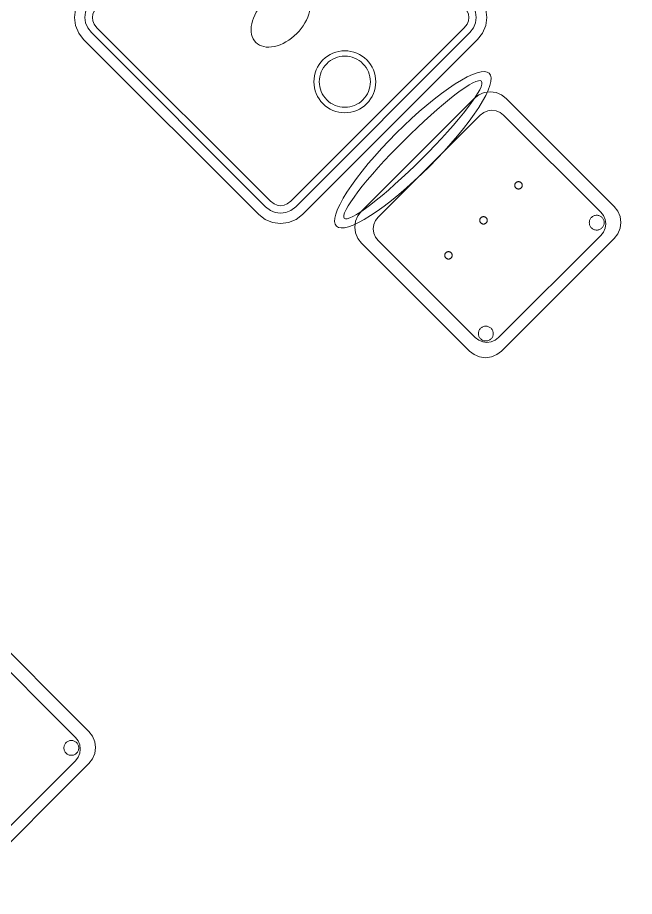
# Model space of a CAD drawing. Header units: metres. Extents: x 2172.2 to 2210.6, y 415.3 to 458.1.
# Drawn here: x 2201.099 to 2202.594, y 423.54 to 425.67 of the extents above; entities that cross this region are included whole.
import ezdxf

# ---------------------------------------------------------------- set-up
doc = ezdxf.new("R2010")
doc.units = ezdxf.units.M
doc.layers.add('NC_N1_CHAIRS', color=7, linetype='CONTINUOUS', lineweight=13)
doc.layers.add('NC_N1_TABLES', color=7, linetype='CONTINUOUS', lineweight=13)

# ---------------------------------------------------------------- blocks, each defined once
blk = doc.blocks.new('NC_N1_CHAIR_OLIVE')
at = {"color": 0, "linetype": 'CONTINUOUS', "lineweight": -2}
for points in [[(0.262, 0.222), (0.2607, 0.2276), (0.257, 0.2331), (0.2507, 0.2385), (0.2421, 0.2438), (0.2311, 0.2489), (0.2178, 0.2537), (0.2025, 0.2582), (0.1853, 0.2623), (0.1662, 0.2661), (0.1456, 0.2694), (0.1235, 0.2723), (0.1003, 0.2747), (0.0761, 0.2765), (0.0511, 0.2779), (0.0257, 0.2787), (0, 0.279), (-0.0257, 0.2787), (-0.0511, 0.2779), (-0.0761, 0.2765), (-0.1003, 0.2747), (-0.1235, 0.2723), (-0.1456, 0.2694), (-0.1662, 0.2661), (-0.1853, 0.2623), (-0.2025, 0.2582), (-0.2178, 0.2537), (-0.2311, 0.2489), (-0.2421, 0.2438), (-0.2507, 0.2385), (-0.257, 0.2331), (-0.2607, 0.2276), (-0.262, 0.222), (-0.2607, 0.2164), (-0.257, 0.2109), (-0.2507, 0.2055), (-0.2421, 0.2002), (-0.2311, 0.1951), (-0.2178, 0.1903), (-0.2025, 0.1858), (-0.1853, 0.1817), (-0.1662, 0.1779), (-0.1456, 0.1746), (-0.1235, 0.1717), (-0.1003, 0.1693), (-0.0761, 0.1675), (-0.0511, 0.1661), (-0.0257, 0.1653), (0, 0.165), (0.0257, 0.1653), (0.0511, 0.1661), (0.0761, 0.1675), (0.1003, 0.1693), (0.1235, 0.1717), (0.1456, 0.1746), (0.1662, 0.1779), (0.1853, 0.1817), (0.2025, 0.1858), (0.2178, 0.1903), (0.2311, 0.1951), (0.2421, 0.2002), (0.2507, 0.2055), (0.257, 0.2109), (0.2607, 0.2164)], [(0.235, 0.222), (0.2339, 0.225), (0.2305, 0.228), (0.2249, 0.231), (0.2171, 0.2339), (0.2073, 0.2366), (0.1954, 0.2392), (0.1817, 0.2417), (0.1662, 0.2439), (0.1491, 0.246), (0.1306, 0.2478), (0.1108, 0.2493), (0.0899, 0.2506), (0.0682, 0.2517), (0.0458, 0.2524), (0.023, 0.2529), (0, 0.253), (-0.023, 0.2529), (-0.0458, 0.2524), (-0.0682, 0.2517), (-0.0899, 0.2506), (-0.1108, 0.2493), (-0.1306, 0.2478), (-0.1491, 0.246), (-0.1662, 0.2439), (-0.1817, 0.2417), (-0.1954, 0.2392), (-0.2073, 0.2366), (-0.2171, 0.2339), (-0.2249, 0.231), (-0.2305, 0.228), (-0.2339, 0.225), (-0.235, 0.222), (-0.2339, 0.219), (-0.2305, 0.216), (-0.2249, 0.213), (-0.2171, 0.2101), (-0.2073, 0.2074), (-0.1954, 0.2048), (-0.1817, 0.2023), (-0.1662, 0.2001), (-0.1491, 0.198), (-0.1306, 0.1962), (-0.1108, 0.1947), (-0.0899, 0.1934), (-0.0682, 0.1923), (-0.0458, 0.1916), (-0.023, 0.1911), (0, 0.191), (0.023, 0.1911), (0.0458, 0.1916), (0.0682, 0.1923), (0.0899, 0.1934), (0.1108, 0.1947), (0.1306, 0.1962), (0.1491, 0.198), (0.1662, 0.2001), (0.1817, 0.2023), (0.1954, 0.2048), (0.2073, 0.2074), (0.2171, 0.2101), (0.2249, 0.213), (0.2305, 0.216), (0.2339, 0.219)], [(0.193, -0.275), (-0.193, -0.275), (-0.2072, -0.2731), (-0.2205, -0.2676), (-0.2319, -0.2589), (-0.2406, -0.2475), (-0.2461, -0.2342), (-0.248, -0.22), (-0.248, 0.15), (-0.2461, 0.1642), (-0.2406, 0.1775), (-0.2319, 0.1889), (-0.2205, 0.1976), (-0.2072, 0.2031), (-0.193, 0.205), (0.193, 0.205), (0.2072, 0.2031), (0.2205, 0.1976), (0.2319, 0.1889), (0.2406, 0.1775), (0.2461, 0.1642), (0.248, 0.15), (0.248, -0.22), (0.2461, -0.2342), (0.2406, -0.2475), (0.2319, -0.2589), (0.2205, -0.2676), (0.2072, -0.2731)], [(0.175, -0.247), (-0.175, -0.247), (-0.1854, -0.2456), (-0.195, -0.2416), (-0.2033, -0.2353), (-0.2096, -0.227), (-0.2136, -0.2174), (-0.215, -0.207), (-0.215, 0.126), (-0.2136, 0.1364), (-0.2096, 0.146), (-0.2033, 0.1543), (-0.195, 0.1606), (-0.1854, 0.1646), (-0.175, 0.166), (0.175, 0.166), (0.1854, 0.1646), (0.195, 0.1606), (0.2033, 0.1543), (0.2096, 0.146), (0.2136, 0.1364), (0.215, 0.126), (0.215, -0.207), (0.2136, -0.2174), (0.2096, -0.227), (0.2033, -0.2353), (0.195, -0.2416), (0.1854, -0.2456)], [(-0.111, -0.02), (-0.111, -0.0209), (-0.1112, -0.0218), (-0.1114, -0.0226), (-0.1117, -0.0234), (-0.1121, -0.0242), (-0.1125, -0.025), (-0.113, -0.0257), (-0.1136, -0.0264), (-0.1143, -0.027), (-0.115, -0.0275), (-0.1158, -0.0279), (-0.1166, -0.0283), (-0.1174, -0.0286), (-0.1182, -0.0288), (-0.1191, -0.029), (-0.12, -0.029), (-0.1209, -0.029), (-0.1218, -0.0288), (-0.1226, -0.0286), (-0.1234, -0.0283), (-0.1242, -0.0279), (-0.125, -0.0275), (-0.1257, -0.027), (-0.1264, -0.0264), (-0.127, -0.0257), (-0.1275, -0.025), (-0.1279, -0.0242), (-0.1283, -0.0234), (-0.1286, -0.0226), (-0.1288, -0.0218), (-0.129, -0.0209), (-0.129, -0.02), (-0.129, -0.0191), (-0.1288, -0.0182), (-0.1286, -0.0174), (-0.1283, -0.0166), (-0.1279, -0.0158), (-0.1275, -0.015), (-0.127, -0.0143), (-0.1264, -0.0136), (-0.1257, -0.013), (-0.125, -0.0125), (-0.1242, -0.0121), (-0.1234, -0.0117), (-0.1226, -0.0114), (-0.1218, -0.0112), (-0.1209, -0.011), (-0.12, -0.011), (-0.1191, -0.011), (-0.1182, -0.0112), (-0.1174, -0.0114), (-0.1166, -0.0117), (-0.1158, -0.0121), (-0.115, -0.0125), (-0.1143, -0.013), (-0.1136, -0.0136), (-0.113, -0.0143), (-0.1125, -0.015), (-0.1121, -0.0158), (-0.1117, -0.0166), (-0.1114, -0.0174), (-0.1112, -0.0182), (-0.111, -0.0191)], [(0.009, -0.02), (0.009, -0.0209), (0.0088, -0.0218), (0.0086, -0.0226), (0.0083, -0.0234), (0.0079, -0.0242), (0.0075, -0.025), (0.007, -0.0257), (0.0064, -0.0264), (0.0057, -0.027), (0.005, -0.0275), (0.0042, -0.0279), (0.0034, -0.0283), (0.0026, -0.0286), (0.0018, -0.0288), (0.0009, -0.029), (0, -0.029), (-0.0009, -0.029), (-0.0018, -0.0288), (-0.0026, -0.0286), (-0.0034, -0.0283), (-0.0042, -0.0279), (-0.005, -0.0275), (-0.0057, -0.027), (-0.0064, -0.0264), (-0.007, -0.0257), (-0.0075, -0.025), (-0.0079, -0.0242), (-0.0083, -0.0234), (-0.0086, -0.0226), (-0.0088, -0.0218), (-0.009, -0.0209), (-0.009, -0.02), (-0.009, -0.0191), (-0.0088, -0.0182), (-0.0086, -0.0174), (-0.0083, -0.0166), (-0.0079, -0.0158), (-0.0075, -0.015), (-0.007, -0.0143), (-0.0064, -0.0136), (-0.0057, -0.013), (-0.005, -0.0125), (-0.0042, -0.0121), (-0.0034, -0.0117), (-0.0026, -0.0114), (-0.0018, -0.0112), (-0.0009, -0.011), (0, -0.011), (0.0009, -0.011), (0.0018, -0.0112), (0.0026, -0.0114), (0.0034, -0.0117), (0.0042, -0.0121), (0.005, -0.0125), (0.0057, -0.013), (0.0064, -0.0136), (0.007, -0.0143), (0.0075, -0.015), (0.0079, -0.0158), (0.0083, -0.0166), (0.0086, -0.0174), (0.0088, -0.0182), (0.009, -0.0191)], [(0.129, -0.02), (0.129, -0.0209), (0.1288, -0.0218), (0.1286, -0.0226), (0.1283, -0.0234), (0.1279, -0.0242), (0.1275, -0.025), (0.127, -0.0257), (0.1264, -0.0264), (0.1257, -0.027), (0.125, -0.0275), (0.1242, -0.0279), (0.1234, -0.0283), (0.1226, -0.0286), (0.1218, -0.0288), (0.1209, -0.029), (0.12, -0.029), (0.1191, -0.029), (0.1182, -0.0288), (0.1174, -0.0286), (0.1166, -0.0283), (0.1158, -0.0279), (0.115, -0.0275), (0.1143, -0.027), (0.1136, -0.0264), (0.113, -0.0257), (0.1125, -0.025), (0.1121, -0.0242), (0.1117, -0.0234), (0.1114, -0.0226), (0.1112, -0.0218), (0.111, -0.0209), (0.111, -0.02), (0.111, -0.0191), (0.1112, -0.0182), (0.1114, -0.0174), (0.1117, -0.0166), (0.1121, -0.0158), (0.1125, -0.015), (0.113, -0.0143), (0.1136, -0.0136), (0.1143, -0.013), (0.115, -0.0125), (0.1158, -0.0121), (0.1166, -0.0117), (0.1174, -0.0114), (0.1182, -0.0112), (0.1191, -0.011), (0.12, -0.011), (0.1209, -0.011), (0.1218, -0.0112), (0.1226, -0.0114), (0.1234, -0.0117), (0.1242, -0.0121), (0.125, -0.0125), (0.1257, -0.013), (0.1264, -0.0136), (0.127, -0.0143), (0.1275, -0.015), (0.1279, -0.0158), (0.1283, -0.0166), (0.1286, -0.0174), (0.1288, -0.0182), (0.129, -0.0191)], [(-0.172, -0.218), (-0.1721, -0.2198), (-0.1723, -0.2215), (-0.1728, -0.2232), (-0.1734, -0.2249), (-0.1741, -0.2265), (-0.175, -0.228), (-0.1761, -0.2294), (-0.1773, -0.2307), (-0.1786, -0.2319), (-0.18, -0.233), (-0.1815, -0.2339), (-0.1831, -0.2346), (-0.1848, -0.2352), (-0.1865, -0.2357), (-0.1882, -0.2359), (-0.19, -0.236), (-0.1918, -0.2359), (-0.1935, -0.2357), (-0.1952, -0.2352), (-0.1969, -0.2346), (-0.1985, -0.2339), (-0.2, -0.233), (-0.2014, -0.2319), (-0.2027, -0.2307), (-0.2039, -0.2294), (-0.205, -0.228), (-0.2059, -0.2265), (-0.2066, -0.2249), (-0.2072, -0.2232), (-0.2077, -0.2215), (-0.2079, -0.2198), (-0.208, -0.218), (-0.2079, -0.2162), (-0.2077, -0.2145), (-0.2072, -0.2128), (-0.2066, -0.2111), (-0.2059, -0.2095), (-0.205, -0.208), (-0.2039, -0.2066), (-0.2027, -0.2053), (-0.2014, -0.2041), (-0.2, -0.203), (-0.1985, -0.2021), (-0.1969, -0.2014), (-0.1952, -0.2008), (-0.1935, -0.2003), (-0.1918, -0.2001), (-0.19, -0.2), (-0.1882, -0.2001), (-0.1865, -0.2003), (-0.1848, -0.2008), (-0.1831, -0.2014), (-0.1815, -0.2021), (-0.18, -0.203), (-0.1786, -0.2041), (-0.1773, -0.2053), (-0.1761, -0.2066), (-0.175, -0.208), (-0.1741, -0.2095), (-0.1734, -0.2111), (-0.1728, -0.2128), (-0.1723, -0.2145), (-0.1721, -0.2162)], [(0.208, -0.218), (0.2079, -0.2198), (0.2077, -0.2215), (0.2072, -0.2232), (0.2066, -0.2249), (0.2059, -0.2265), (0.205, -0.228), (0.2039, -0.2294), (0.2027, -0.2307), (0.2014, -0.2319), (0.2, -0.233), (0.1985, -0.2339), (0.1969, -0.2346), (0.1952, -0.2352), (0.1935, -0.2357), (0.1918, -0.2359), (0.19, -0.236), (0.1882, -0.2359), (0.1865, -0.2357), (0.1848, -0.2352), (0.1831, -0.2346), (0.1815, -0.2339), (0.18, -0.233), (0.1786, -0.2319), (0.1773, -0.2307), (0.1761, -0.2294), (0.175, -0.228), (0.1741, -0.2265), (0.1734, -0.2249), (0.1728, -0.2232), (0.1723, -0.2215), (0.1721, -0.2198), (0.172, -0.218), (0.1721, -0.2162), (0.1723, -0.2145), (0.1728, -0.2128), (0.1734, -0.2111), (0.1741, -0.2095), (0.175, -0.208), (0.1761, -0.2066), (0.1773, -0.2053), (0.1786, -0.2041), (0.18, -0.203), (0.1815, -0.2021), (0.1831, -0.2014), (0.1848, -0.2008), (0.1865, -0.2003), (0.1882, -0.2001), (0.19, -0.2), (0.1918, -0.2001), (0.1935, -0.2003), (0.1952, -0.2008), (0.1969, -0.2014), (0.1985, -0.2021), (0.2, -0.203), (0.2014, -0.2041), (0.2027, -0.2053), (0.2039, -0.2066), (0.205, -0.208), (0.2059, -0.2095), (0.2066, -0.2111), (0.2072, -0.2128), (0.2077, -0.2145), (0.2079, -0.2162)]]:
    blk.add_lwpolyline(points, close=True, dxfattribs=at)
blk = doc.blocks.new('NC_N1_DINING_TWO_SQUARE')
at = {"color": 0, "linetype": 'CONTINUOUS', "lineweight": -2}
for points in [[(0.3, -0.375), (-0.3, -0.375), (-0.3194, -0.3724), (-0.3375, -0.365), (-0.353, -0.353), (-0.365, -0.3375), (-0.3724, -0.3194), (-0.375, -0.3), (-0.375, 0.3), (-0.3724, 0.3194), (-0.365, 0.3375), (-0.353, 0.353), (-0.3375, 0.365), (-0.3194, 0.3724), (-0.3, 0.375), (0.3, 0.375), (0.3194, 0.3724), (0.3375, 0.365), (0.353, 0.353), (0.365, 0.3375), (0.3724, 0.3194), (0.375, 0.3), (0.375, -0.3), (0.3724, -0.3194), (0.365, -0.3375), (0.353, -0.353), (0.3375, -0.365), (0.3194, -0.3724)], [(0.2984, -0.35), (-0.2984, -0.35), (-0.3129, -0.3481), (-0.3249, -0.3431), (-0.3352, -0.3352), (-0.3431, -0.3249), (-0.3481, -0.3129), (-0.35, -0.2984), (-0.35, 0.2984), (-0.3481, 0.3129), (-0.3431, 0.3249), (-0.3352, 0.3352), (-0.3249, 0.3431), (-0.3129, 0.3481), (-0.2984, 0.35), (0.2984, 0.35), (0.3129, 0.3481), (0.3249, 0.3431), (0.3352, 0.3352), (0.3431, 0.3249), (0.3481, 0.3129), (0.35, 0.2984), (0.35, -0.2984), (0.3481, -0.3129), (0.3431, -0.3249), (0.3352, -0.3352), (0.3249, -0.3431), (0.3129, -0.3481)], [(0.2972, -0.332), (-0.2972, -0.332), (-0.3082, -0.3306), (-0.3158, -0.3274), (-0.3224, -0.3224), (-0.3274, -0.3158), (-0.3306, -0.3082), (-0.332, -0.2972), (-0.332, 0.2972), (-0.3306, 0.3082), (-0.3274, 0.3158), (-0.3224, 0.3224), (-0.3158, 0.3274), (-0.3082, 0.3306), (-0.2972, 0.332), (0.2972, 0.332), (0.3082, 0.3306), (0.3158, 0.3274), (0.3224, 0.3224), (0.3274, 0.3158), (0.3306, 0.3082), (0.332, 0.2972), (0.332, -0.2972), (0.3306, -0.3082), (0.3274, -0.3158), (0.3224, -0.3224), (0.3158, -0.3274), (0.3082, -0.3306)], [(0.075, 0.22), (0.0746, 0.2126), (0.0736, 0.2054), (0.0718, 0.1982), (0.0693, 0.1913), (0.0661, 0.1846), (0.0624, 0.1783), (0.058, 0.1724), (0.053, 0.167), (0.0476, 0.162), (0.0417, 0.1576), (0.0354, 0.1539), (0.0287, 0.1507), (0.0218, 0.1482), (0.0146, 0.1464), (0.0074, 0.1454), (0, 0.145), (-0.0074, 0.1454), (-0.0146, 0.1464), (-0.0218, 0.1482), (-0.0287, 0.1507), (-0.0354, 0.1539), (-0.0417, 0.1576), (-0.0476, 0.162), (-0.053, 0.167), (-0.058, 0.1724), (-0.0624, 0.1783), (-0.0661, 0.1846), (-0.0693, 0.1913), (-0.0718, 0.1982), (-0.0736, 0.2054), (-0.0746, 0.2126), (-0.075, 0.22), (-0.0746, 0.2274), (-0.0736, 0.2346), (-0.0718, 0.2418), (-0.0693, 0.2487), (-0.0661, 0.2554), (-0.0624, 0.2617), (-0.058, 0.2676), (-0.053, 0.273), (-0.0476, 0.278), (-0.0417, 0.2824), (-0.0354, 0.2861), (-0.0287, 0.2893), (-0.0218, 0.2918), (-0.0146, 0.2936), (-0.0074, 0.2946), (0, 0.295), (0.0074, 0.2946), (0.0146, 0.2936), (0.0218, 0.2918), (0.0287, 0.2893), (0.0354, 0.2861), (0.0417, 0.2824), (0.0476, 0.278), (0.053, 0.273), (0.058, 0.2676), (0.0624, 0.2617), (0.0661, 0.2554), (0.0693, 0.2487), (0.0718, 0.2418), (0.0736, 0.2346), (0.0746, 0.2274)], [(0.062, 0.22), (0.0617, 0.2139), (0.0608, 0.2079), (0.0593, 0.202), (0.0573, 0.1963), (0.0547, 0.1908), (0.0516, 0.1856), (0.0479, 0.1807), (0.0438, 0.1762), (0.0393, 0.1721), (0.0344, 0.1684), (0.0292, 0.1653), (0.0237, 0.1627), (0.018, 0.1607), (0.0121, 0.1592), (0.0061, 0.1583), (0, 0.158), (-0.0061, 0.1583), (-0.0121, 0.1592), (-0.018, 0.1607), (-0.0237, 0.1627), (-0.0292, 0.1653), (-0.0344, 0.1684), (-0.0393, 0.1721), (-0.0438, 0.1762), (-0.0479, 0.1807), (-0.0516, 0.1856), (-0.0547, 0.1908), (-0.0573, 0.1963), (-0.0593, 0.202), (-0.0608, 0.2079), (-0.0617, 0.2139), (-0.062, 0.22), (-0.0617, 0.2261), (-0.0608, 0.2321), (-0.0593, 0.238), (-0.0573, 0.2437), (-0.0547, 0.2492), (-0.0516, 0.2544), (-0.0479, 0.2593), (-0.0438, 0.2638), (-0.0393, 0.2679), (-0.0344, 0.2716), (-0.0292, 0.2747), (-0.0237, 0.2773), (-0.018, 0.2793), (-0.0121, 0.2808), (-0.0061, 0.2817), (0, 0.282), (0.0061, 0.2817), (0.0121, 0.2808), (0.018, 0.2793), (0.0237, 0.2773), (0.0292, 0.2747), (0.0344, 0.2716), (0.0393, 0.2679), (0.0438, 0.2638), (0.0479, 0.2593), (0.0516, 0.2544), (0.0547, 0.2492), (0.0573, 0.2437), (0.0593, 0.238), (0.0608, 0.2321), (0.0617, 0.2261)], [(0.085, 0), (0.0846, 0.0054), (0.0834, 0.0107), (0.0813, 0.016), (0.0785, 0.021), (0.075, 0.0259), (0.0707, 0.0306), (0.0657, 0.0349), (0.0601, 0.0389), (0.0539, 0.0425), (0.0472, 0.0457), (0.0401, 0.0485), (0.0325, 0.0508), (0.0247, 0.0526), (0.0166, 0.0539), (0.0083, 0.0547), (0, 0.055), (-0.0083, 0.0547), (-0.0166, 0.0539), (-0.0247, 0.0526), (-0.0325, 0.0508), (-0.0401, 0.0485), (-0.0472, 0.0457), (-0.0539, 0.0425), (-0.0601, 0.0389), (-0.0657, 0.0349), (-0.0707, 0.0306), (-0.075, 0.0259), (-0.0785, 0.021), (-0.0813, 0.016), (-0.0834, 0.0107), (-0.0846, 0.0054), (-0.085, 0), (-0.0846, -0.0054), (-0.0834, -0.0107), (-0.0813, -0.016), (-0.0785, -0.021), (-0.075, -0.0259), (-0.0707, -0.0306), (-0.0657, -0.0349), (-0.0601, -0.0389), (-0.0539, -0.0425), (-0.0472, -0.0457), (-0.0401, -0.0485), (-0.0325, -0.0508), (-0.0247, -0.0526), (-0.0166, -0.0539), (-0.0083, -0.0547), (0, -0.055), (0.0083, -0.0547), (0.0166, -0.0539), (0.0247, -0.0526), (0.0325, -0.0508), (0.0401, -0.0485), (0.0472, -0.0457), (0.0539, -0.0425), (0.0601, -0.0389), (0.0657, -0.0349), (0.0707, -0.0306), (0.075, -0.0259), (0.0785, -0.021), (0.0813, -0.016), (0.0834, -0.0107), (0.0846, -0.0054)], [(0.075, -0.22), (0.0746, -0.2274), (0.0736, -0.2346), (0.0718, -0.2418), (0.0693, -0.2487), (0.0661, -0.2554), (0.0624, -0.2617), (0.058, -0.2676), (0.053, -0.273), (0.0476, -0.278), (0.0417, -0.2824), (0.0354, -0.2861), (0.0287, -0.2893), (0.0218, -0.2918), (0.0146, -0.2936), (0.0074, -0.2946), (0, -0.295), (-0.0074, -0.2946), (-0.0146, -0.2936), (-0.0218, -0.2918), (-0.0287, -0.2893), (-0.0354, -0.2861), (-0.0417, -0.2824), (-0.0476, -0.278), (-0.053, -0.273), (-0.058, -0.2676), (-0.0624, -0.2617), (-0.0661, -0.2554), (-0.0693, -0.2487), (-0.0718, -0.2418), (-0.0736, -0.2346), (-0.0746, -0.2274), (-0.075, -0.22), (-0.0746, -0.2126), (-0.0736, -0.2054), (-0.0718, -0.1982), (-0.0693, -0.1913), (-0.0661, -0.1846), (-0.0624, -0.1783), (-0.058, -0.1724), (-0.053, -0.167), (-0.0476, -0.162), (-0.0417, -0.1576), (-0.0354, -0.1539), (-0.0287, -0.1507), (-0.0218, -0.1482), (-0.0146, -0.1464), (-0.0074, -0.1454), (0, -0.145), (0.0074, -0.1454), (0.0146, -0.1464), (0.0218, -0.1482), (0.0287, -0.1507), (0.0354, -0.1539), (0.0417, -0.1576), (0.0476, -0.162), (0.053, -0.167), (0.058, -0.1724), (0.0624, -0.1783), (0.0661, -0.1846), (0.0693, -0.1913), (0.0718, -0.1982), (0.0736, -0.2054), (0.0746, -0.2126)], [(0.062, -0.22), (0.0617, -0.2261), (0.0608, -0.2321), (0.0593, -0.238), (0.0573, -0.2437), (0.0547, -0.2492), (0.0516, -0.2544), (0.0479, -0.2593), (0.0438, -0.2638), (0.0393, -0.2679), (0.0344, -0.2716), (0.0292, -0.2747), (0.0237, -0.2773), (0.018, -0.2793), (0.0121, -0.2808), (0.0061, -0.2817), (0, -0.282), (-0.0061, -0.2817), (-0.0121, -0.2808), (-0.018, -0.2793), (-0.0237, -0.2773), (-0.0292, -0.2747), (-0.0344, -0.2716), (-0.0393, -0.2679), (-0.0438, -0.2638), (-0.0479, -0.2593), (-0.0516, -0.2544), (-0.0547, -0.2492), (-0.0573, -0.2437), (-0.0593, -0.238), (-0.0608, -0.2321), (-0.0617, -0.2261), (-0.062, -0.22), (-0.0617, -0.2139), (-0.0608, -0.2079), (-0.0593, -0.202), (-0.0573, -0.1963), (-0.0547, -0.1908), (-0.0516, -0.1856), (-0.0479, -0.1807), (-0.0438, -0.1762), (-0.0393, -0.1721), (-0.0344, -0.1684), (-0.0292, -0.1653), (-0.0237, -0.1627), (-0.018, -0.1607), (-0.0121, -0.1592), (-0.0061, -0.1583), (0, -0.158), (0.0061, -0.1583), (0.0121, -0.1592), (0.018, -0.1607), (0.0237, -0.1627), (0.0292, -0.1653), (0.0344, -0.1684), (0.0393, -0.1721), (0.0438, -0.1762), (0.0479, -0.1807), (0.0516, -0.1856), (0.0547, -0.1908), (0.0573, -0.1963), (0.0593, -0.202), (0.0608, -0.2079), (0.0617, -0.2139)]]:
    blk.add_lwpolyline(points, close=True, dxfattribs=at)

msp = doc.modelspace()

# ---------------------------------------------------------------- block references
at = {"layer": 'NC_N1_CHAIRS', "linetype": 'CONTINUOUS', "yscale": -1.0000000000000002, "rotation": -135}
for p in [(2202.2138, 425.1925), (2200.941, 423.9197)]:
    msp.add_blockref('NC_N1_CHAIR_OLIVE', p, dxfattribs=at)
at = {"layer": 'NC_N1_TABLES', "linetype": 'CONTINUOUS', "yscale": -1, "rotation": 45}
msp.add_blockref('NC_N1_DINING_TWO_SQUARE', (2201.7365, 425.6698), dxfattribs=at)

doc.saveas('drawing.dxf')
